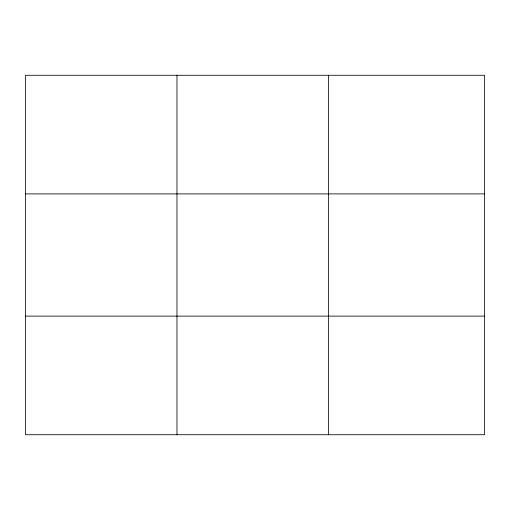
<?xml version="1.0" encoding="UTF-8"?>
<svg xmlns="http://www.w3.org/2000/svg" width="510" height="510" viewBox="0 0 510 510"><rect width="100%" height="100%" fill="white"/><g stroke="black" fill="none" stroke-linecap="round" stroke-linejoin="round"><path stroke-width="0.76" d="M176.97 434.73L176.97 75.27M328.44 434.73L328.44 75.27M484.5 316.111L484.5 434.73L25.5 434.73L25.5 75.27L484.5 75.27L484.5 316.111L25.5 316.111M25.5 193.889L484.5 193.889"/></g></svg>
